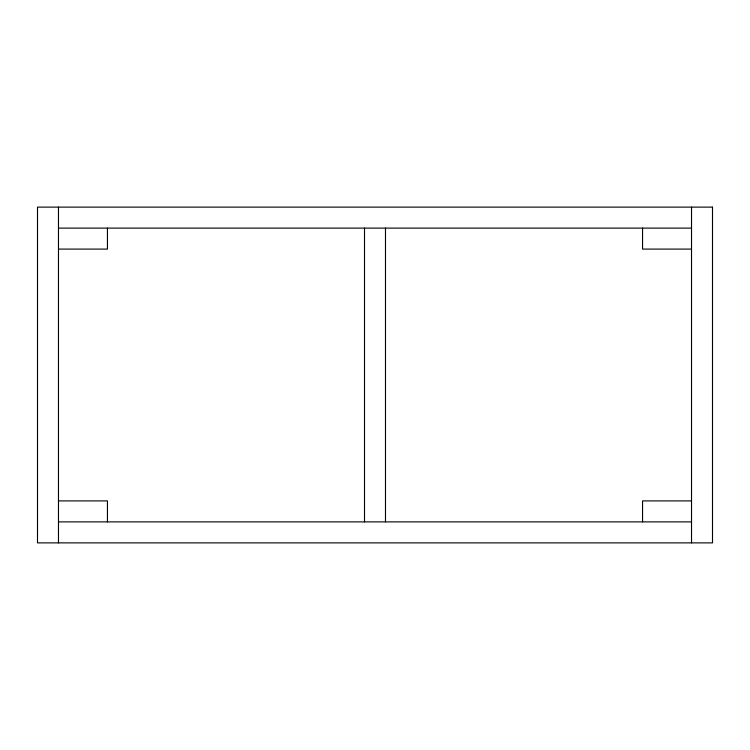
<?xml version="1.0" encoding="UTF-8"?>
<svg xmlns="http://www.w3.org/2000/svg" width="750" height="750" viewBox="0 0 750 750"><rect width="100%" height="100%" fill="white"/><g stroke="black" fill="none" stroke-linecap="round" stroke-linejoin="round"><path stroke-width="1.12" d="M58.481 228.112L691.519 228.112M58.481 249.094L107.447 249.094L107.447 228.112M691.519 249.094L642.553 249.094L642.553 228.112M58.481 500.906L107.447 500.906L107.447 521.887M691.519 500.906L642.553 500.906L642.553 521.887M58.481 521.887L691.519 521.887M691.519 207.122L691.519 542.878M385.491 228.112L385.491 521.887M364.509 228.112L364.509 521.887M58.481 207.122L58.481 542.878M712.5 207.122L37.5 207.122L37.5 542.878L712.5 542.878L712.5 207.122"/></g></svg>
